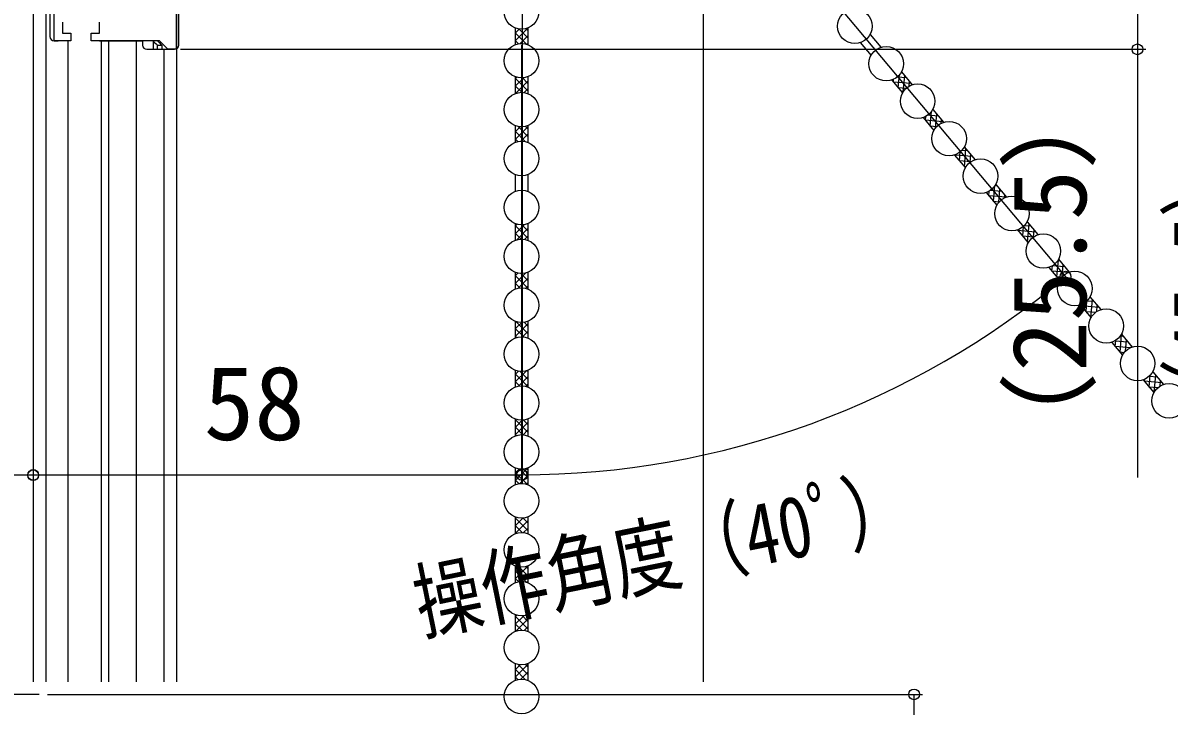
# Model space of a CAD drawing. Units: millimetres, scale not verified. Extents: x -525 to 525, y -783 to 778.
# Drawn here: x -321.2 to -185.2, y 284.4 to 365.4 of the extents above; entities that cross this region are included whole.
import ezdxf
from ezdxf.enums import TextEntityAlignment as Align

# ---------------------------------------------------------------- set-up
doc = ezdxf.new("R2010")
doc.units = ezdxf.units.MM
doc.header["$LTSCALE"] = 4
for name, color, linetype in [('0-3_YKK_11', 7, 'Continuous'), ('0-5_YKK_12', 2, 'Continuous'), ('0-6_YKK_13', 4, 'Continuous'), ('0-8_YKK_D', 6, 'Continuous'), ('0-A_YSS_K', 3, 'Continuous')]:
    doc.layers.add(name, color=color, linetype=linetype)
doc.styles.add('ＭＳ ゴシック', font='')
doc.styles.get('ＭＳ ゴシック').set_extended_font_data('MS Gothic')

msp = doc.modelspace()

# ---------------------------------------------------------------- linework, layer by layer
at = {"layer": '0-3_YKK_11'}
for points in [[(-303.031, 397.3), (-303.031, 362.3), (-304.031, 362.3), (-305.031, 363.3), (-313.131, 363.3), (-313.131, 364.2), (-312.131, 364.2), (-312.131, 365.5)], [(-316.531, 365.5), (-316.531, 364.2), (-315.531, 364.2), (-315.531, 363.3), (-317.531, 363.3), (-317.531, 382.5)]]:
    msp.add_lwpolyline(points, dxfattribs=at)
at = {"layer": '0-5_YKK_12'}
for p, q in [((-320, 416.8), (-320, 287.3)), ((-318.5, 397.3), (-318.5, 287.3)), ((-303.005, 397.26), (-303.003, 287.3)), ((-315.9, 363.3), (-315.9, 287.3)), ((-311.95, 363.3), (-311.95, 287.3)), ((-311.05, 363.3), (-311.05, 287.3)), ((-307.8, 363.3), (-307.8, 287.3)), ((-304.5, 362.3), (-304.5, 287.3)), ((-319.301, 285.8), (-343.252, 285.8))]:
    msp.add_line(p, q, dxfattribs=at)
at = {"layer": '0-6_YKK_13'}
for p, q in [((-318.031, 397.1), (-318.031, 363.8)), ((-302.731, 362.8), (-302.731, 397.1)), ((-262.818, 364.842), (-262.818, 362.858)), ((-262.818, 363.298), (-261.318, 364.798)), ((-262.818, 364.196), (-262.301, 364.713)), ((-262.394, 364.726), (-261.318, 363.65)), ((-261.54, 364.769), (-261.318, 364.548)), ((-261.318, 364.842), (-261.318, 362.858)), ((-317.531, 363.3), (-317.426, 363.3)), ((-317.426, 363.3), (-317.168, 363.3)), ((-317.168, 363.3), (-317.031, 363.3)), ((-312.131, 363.3), (-311.631, 363.3)), ((-311.631, 363.3), (-307.031, 363.3)), ((-305.258, 363.3), (-307.031, 363.3)), ((-307.031, 363.3), (-307.031, 362.8)), ((-305.782, 363.3), (-305.756, 363.274)), ((-304.731, 362.8), (-305.031, 363.1)), ((-262.818, 364.252), (-261.48, 362.914)), ((-262.818, 363.354), (-262.432, 362.968)), ((-262.225, 362.994), (-261.318, 363.9)), ((-221.879, 363.092), (-220.604, 361.572)), ((-220.73, 364.056), (-219.455, 362.536)), ((-306.531, 362.3), (-305.756, 362.3)), ((-305.256, 362.8), (-304.731, 362.8)), ((-305.256, 362.3), (-305.256, 362.8)), ((-305.256, 362.3), (-304.731, 362.3)), ((-261.424, 362.896), (-261.318, 363.002)), ((-262.818, 359.042), (-262.818, 357.058)), ((-262.818, 358.808), (-262.644, 358.982)), ((-261.318, 359.042), (-261.318, 357.058)), ((-217.457, 359.046), (-216.453, 358.959)), ((-217.376, 357.725), (-217.241, 359.265)), ((-217.002, 359.613), (-215.727, 358.093)), ((-216.776, 357.293), (-216.614, 359.15)), ((-262.818, 357.91), (-261.813, 358.916)), ((-262.818, 358.864), (-261.318, 357.364)), ((-262.818, 357.966), (-262.052, 357.2)), ((-262.746, 357.085), (-261.318, 358.512)), ((-261.959, 358.903), (-261.318, 358.262)), ((-261.756, 357.176), (-261.318, 357.614)), ((-218.151, 358.649), (-216.876, 357.129)), ((-217.989, 358.456), (-215.875, 358.271)), ((-217.953, 358.413), (-217.924, 358.74)), ((-217.412, 357.768), (-216.436, 357.682)), ((-216.082, 357.935), (-216.036, 358.462)), ((-262.818, 357.068), (-262.811, 357.061)), ((-213.574, 353.194), (-213.421, 354.937)), ((-213.301, 355.122), (-213.228, 355.116)), ((-213.274, 355.17), (-211.998, 353.65)), ((-214.423, 354.206), (-213.147, 352.686)), ((-214.187, 353.925), (-212.074, 353.74)), ((-214.151, 353.882), (-214.111, 354.34)), ((-213.818, 354.53), (-212.651, 354.428)), ((-212.955, 352.977), (-212.812, 354.619)), ((-212.269, 353.537), (-212.234, 353.931)), ((-262.818, 353.242), (-262.818, 351.258)), ((-262.818, 351.624), (-261.318, 353.124)), ((-262.818, 352.522), (-262.234, 353.107)), ((-262.818, 352.578), (-261.582, 351.341)), ((-262.485, 353.143), (-261.318, 351.976)), ((-262.146, 351.399), (-261.318, 352.226)), ((-261.599, 353.154), (-261.318, 352.874)), ((-261.318, 353.242), (-261.318, 351.258)), ((-213.61, 353.237), (-212.787, 353.165)), ((-262.818, 351.68), (-262.494, 351.355)), ((-261.369, 351.277), (-261.318, 351.328)), ((-210.695, 349.763), (-209.419, 348.243)), ((-210.688, 349.754), (-210.687, 349.766)), ((-210.623, 349.788), (-208.61, 349.612)), ((-210.11, 349.067), (-210.016, 350.147)), ((-209.806, 350.354), (-209.188, 350.3)), ((-209.546, 350.727), (-208.27, 349.207)), ((-209.533, 348.379), (-209.348, 350.492)), ((-208.85, 348.902), (-208.771, 349.804)), ((-210.146, 349.109), (-208.731, 348.985)), ((-209.569, 348.421), (-209.324, 348.4)), ((-262.818, 347.442), (-262.818, 345.458)), ((-261.318, 347.442), (-261.318, 345.458)), ((-206.647, 344.939), (-206.599, 345.485)), ((-206.425, 345.597), (-205.147, 345.485)), ((-206.07, 344.251), (-205.905, 346.138)), ((-205.874, 346.186), (-205.724, 346.173)), ((-205.817, 346.284), (-204.542, 344.764)), ((-205.44, 344.162), (-205.308, 345.676)), ((-206.967, 345.32), (-205.691, 343.8)), ((-206.683, 344.982), (-204.57, 344.797)), ((-206.106, 344.294), (-205.378, 344.23)), ((-204.758, 344.678), (-204.73, 344.988)), ((-262.818, 341.642), (-262.818, 339.658)), ((-262.818, 341.334), (-262.586, 341.566)), ((-262.818, 340.436), (-261.725, 341.529)), ((-262.818, 341.39), (-261.318, 339.89)), ((-262.031, 341.5), (-261.318, 340.788)), ((-261.318, 341.642), (-261.318, 339.658)), ((-202.606, 340.123), (-202.502, 341.312)), ((-202.394, 341.419), (-201.683, 341.357)), ((-202.089, 341.841), (-200.814, 340.321)), ((-202.029, 339.436), (-201.844, 341.549)), ((-262.818, 340.492), (-262.126, 339.799)), ((-262.637, 339.72), (-261.318, 341.038)), ((-261.693, 339.765), (-261.318, 340.14)), ((-203.238, 340.877), (-201.963, 339.357)), ((-203.219, 340.854), (-201.106, 340.669)), ((-203.184, 340.811), (-203.176, 340.899)), ((-202.642, 340.166), (-201.343, 340.053)), ((-201.337, 340.057), (-201.267, 340.861)), ((-202.065, 339.478), (-201.9, 339.464)), ((-198.566, 335.308), (-198.387, 337.352)), ((-198.45, 337.25), (-198.22, 337.23)), ((-198.361, 337.398), (-197.086, 335.878)), ((-199.51, 336.434), (-198.235, 334.914)), ((-199.179, 336.039), (-197.137, 335.86)), ((-199.143, 335.996), (-199.087, 336.632)), ((-199.037, 336.664), (-197.643, 336.542)), ((-197.925, 335.341), (-197.804, 336.733)), ((-197.246, 335.816), (-197.226, 336.045)), ((-262.818, 335.842), (-262.818, 333.858)), ((-262.818, 334.521), (-261.581, 335.759)), ((-262.818, 335.419), (-262.493, 335.745)), ((-262.818, 335.475), (-261.318, 333.975)), ((-262.818, 334.577), (-262.235, 333.993)), ((-262.484, 333.957), (-261.318, 335.123)), ((-262.147, 335.701), (-261.318, 334.873)), ((-261.37, 335.823), (-261.318, 335.771)), ((-261.318, 335.842), (-261.318, 333.858)), ((-198.601, 335.351), (-197.967, 335.295)), ((-261.598, 333.945), (-261.318, 334.225)), ((-195.782, 331.991), (-194.507, 330.471)), ((-195.715, 331.911), (-193.602, 331.726)), ((-195.679, 331.868), (-195.665, 332.034)), ((-195.102, 331.18), (-194.988, 332.48)), ((-194.984, 332.485), (-194.179, 332.414)), ((-194.633, 332.955), (-193.357, 331.435)), ((-194.525, 330.492), (-194.34, 332.606)), ((-193.825, 331.209), (-193.763, 331.918)), ((-195.138, 331.223), (-193.951, 331.119)), ((-194.561, 330.535), (-194.474, 330.528)), ((-262.818, 330.042), (-262.818, 328.058)), ((-262.818, 330.031), (-262.811, 330.039)), ((-262.818, 329.133), (-262.051, 329.9)), ((-262.818, 328.235), (-261.318, 329.735)), ((-262.818, 329.189), (-261.813, 328.184)), ((-262.747, 330.016), (-261.318, 328.587)), ((-261.757, 329.924), (-261.318, 329.485)), ((-261.318, 330.042), (-261.318, 328.058)), ((-262.818, 328.291), (-262.645, 328.117)), ((-261.958, 328.197), (-261.318, 328.837)), ((-191.654, 327.731), (-190.139, 327.599)), ((-191.639, 327.053), (-191.575, 327.781)), ((-191.062, 326.365), (-190.877, 328.478)), ((-191.027, 328.314), (-190.716, 328.287)), ((-190.905, 328.512), (-189.629, 326.992)), ((-190.411, 326.513), (-190.299, 327.79)), ((-192.054, 327.548), (-190.778, 326.028)), ((-191.675, 327.096), (-189.789, 326.931)), ((-191.097, 326.408), (-190.553, 326.36)), ((-189.735, 326.953), (-189.722, 327.102)), ((-262.818, 324.242), (-262.818, 322.258)), ((-262.818, 322.847), (-261.479, 324.187)), ((-262.818, 323.745), (-262.431, 324.132)), ((-262.818, 323.801), (-261.318, 322.301)), ((-262.226, 324.106), (-261.318, 323.199)), ((-261.425, 324.204), (-261.318, 324.097)), ((-261.318, 324.242), (-261.318, 322.258)), ((-187.598, 322.237), (-187.474, 323.654)), ((-187.177, 324.069), (-185.901, 322.549)), ((-187.012, 321.652), (-186.836, 323.663)), ((-262.818, 322.903), (-262.302, 322.387)), ((-262.393, 322.374), (-261.318, 323.449)), ((-261.539, 322.33), (-261.318, 322.551)), ((-188.326, 323.104), (-187.05, 321.584)), ((-188.211, 322.968), (-186.098, 322.783)), ((-188.175, 322.925), (-188.154, 323.171)), ((-187.634, 322.28), (-186.555, 322.186)), ((-187.578, 323.55), (-186.675, 323.471)), ((-186.313, 322.358), (-186.259, 322.975)), ((-187.057, 321.592), (-187.046, 321.591)), ((-262.818, 318.442), (-262.818, 316.458)), ((-262.818, 318.357), (-262.756, 318.419)), ((-262.818, 318.413), (-261.318, 316.913)), ((-262.818, 317.459), (-261.975, 318.302)), ((-261.822, 318.315), (-261.318, 317.811)), ((-261.318, 318.442), (-261.318, 316.458)), ((-262.818, 316.561), (-261.318, 318.061)), ((-262.818, 317.515), (-261.897, 316.593)), ((-261.889, 316.592), (-261.318, 317.163)), ((-262.818, 316.617), (-262.702, 316.5)), ((-262.818, 312.642), (-262.818, 310.658)), ((-262.818, 311.173), (-261.368, 312.624)), ((-262.818, 312.071), (-262.367, 312.522)), ((-262.818, 312.126), (-261.369, 310.677)), ((-262.308, 312.514), (-261.318, 311.525)), ((-262.307, 310.786), (-261.318, 311.775)), ((-261.482, 312.586), (-261.318, 312.423)), ((-261.318, 312.642), (-261.318, 310.658)), ((-262.818, 311.228), (-262.368, 310.778)), ((-261.481, 310.714), (-261.318, 310.877)), ((-262.818, 306.842), (-262.818, 304.858)), ((-262.818, 306.683), (-262.701, 306.8)), ((-262.818, 306.738), (-261.318, 305.238)), ((-262.818, 305.785), (-261.896, 306.707)), ((-262.818, 304.886), (-261.318, 306.386)), ((-261.89, 306.708), (-261.318, 306.136)), ((-261.318, 306.842), (-261.318, 304.858)), ((-262.818, 305.84), (-261.976, 304.998)), ((-262.818, 304.942), (-262.757, 304.881)), ((-261.822, 304.985), (-261.318, 305.488)), ((-262.818, 301.042), (-262.818, 299.058)), ((-262.818, 299.498), (-261.318, 300.998)), ((-262.818, 300.396), (-262.301, 300.913)), ((-262.394, 300.926), (-261.318, 299.85)), ((-261.54, 300.969), (-261.318, 300.748)), ((-261.318, 301.042), (-261.318, 299.058)), ((-262.818, 300.452), (-261.48, 299.114)), ((-262.818, 299.554), (-262.432, 299.168)), ((-262.225, 299.194), (-261.318, 300.1)), ((-261.424, 299.096), (-261.318, 299.202)), ((-262.818, 295.242), (-262.818, 293.258)), ((-262.818, 295.008), (-262.644, 295.182)), ((-262.818, 294.11), (-261.813, 295.116)), ((-262.818, 295.064), (-261.318, 293.564)), ((-261.959, 295.103), (-261.318, 294.462)), ((-261.318, 295.242), (-261.318, 293.258)), ((-262.818, 294.166), (-262.052, 293.4)), ((-262.746, 293.285), (-261.318, 294.712)), ((-261.756, 293.376), (-261.318, 293.814)), ((-262.818, 293.268), (-262.811, 293.261)), ((-262.818, 289.442), (-262.818, 287.458)), ((-262.818, 287.824), (-261.318, 289.324)), ((-262.818, 288.722), (-262.234, 289.307)), ((-262.818, 288.778), (-261.582, 287.541)), ((-262.485, 289.343), (-261.318, 288.176)), ((-262.146, 287.599), (-261.318, 288.426)), ((-261.599, 289.354), (-261.318, 289.074)), ((-261.318, 289.442), (-261.318, 287.458)), ((-262.818, 287.88), (-262.494, 287.555)), ((-261.369, 287.477), (-261.318, 287.528))]:
    msp.add_line(p, q, dxfattribs=at)
for points in [[(-305.756, 363.274), (-305.756, 362.3), (-305.256, 362.3)], [(-305.031, 363.1), (-305.031, 363.074), (-305.258, 363.3)], [(-304.731, 362.8), (-304.731, 362.3), (-303.231, 362.3)]]:
    msp.add_lwpolyline(points, dxfattribs=at)
for centre in [(-262.068, 366.75), (-222.531, 365.036), (-262.068, 360.95), (-218.803, 360.593), (-215.075, 356.149), (-262.068, 355.15), (-211.347, 351.706), (-262.068, 349.35), (-207.618, 347.263), (-262.068, 343.55), (-203.89, 342.82), (-200.162, 338.377), (-262.068, 337.75), (-196.434, 333.934), (-262.068, 331.95), (-192.706, 329.491), (-262.068, 326.15), (-188.977, 325.048), (-262.068, 320.35), (-185.249, 320.605), (-262.068, 314.55), (-262.068, 308.75), (-262.068, 302.95), (-262.068, 297.15), (-262.068, 291.35), (-262.068, 285.55)]:
    msp.add_circle(centre, 2.05, dxfattribs=at)
for centre, start, end in [((-306.531, 362.8), 180, 270), ((-303.231, 362.8), 270, 0)]:
    msp.add_arc(centre, 0.5, start, end, dxfattribs=at)
for centre, major_axis, ratio, start_param, end_param in [((-317.531, 363.8), (0.5, 0), 0.999962, 3.1415927, 4.712389), ((-317.426, 363.8), (-0.5, 0), 0.999962, 1.5620697, 1.5707963), ((-305.756, 363.3), (-0.5, 0.5), 0.026186, 1.5969763, 3.1154127)]:
    msp.add_ellipse(centre, major_axis=major_axis, ratio=ratio, start_param=start_param, end_param=end_param, dxfattribs=at)
at = {"layer": '0-8_YKK_D'}
for p, q in [((-262, 416.8), (-262, 310.827)), ((-231.131, 375.376), (-196.889, 334.568)), ((-302.512, 362.3), (-188, 362.3)), ((-262.068, 362.8), (-262.068, 310.844)), ((-319.999, 325.238), (-320.006, 310.787)), ((-319.999, 324.238), (-319.999, 310.827)), ((-320.006, 311.787), (-435.008, 311.849)), ((-319.999, 311.827), (-262, 311.827)), ((-318.301, 285.8), (-214.5, 285.8)), ((-215.5, 56.787), (-215.5, 285.8))]:
    msp.add_line(p, q, dxfattribs=at)
msp.add_lwpolyline([(-189, 387.8), (-189, 362.3), (-189, 311.507)], dxfattribs=at)
for centre in [(-189, 362.3), (-197.532, 335.334), (-320.006, 311.787), (-319.999, 311.827), (-262.068, 311.844), (-262, 311.827), (-215.5, 285.8)]:
    msp.add_circle(centre, 0.637, dxfattribs=at)
msp.add_arc((-262.068, 412.246), 100.401, 270, 310, dxfattribs=at)
at = {"layer": '0-A_YSS_K'}
msp.add_line((-240.5, 287.3), (-240.5, 455.8), dxfattribs=at)

# ---------------------------------------------------------------- texts
at = {"layer": '0-8_YKK_D', "style": 'ＭＳ ゴシック'}
for s, height, rotation, width, p in [('<（45.5）>', 8.798, 90, 0.7, (-173.432, 313.03)), ('操作角度（40ﾟ）', 7.331, 11.528, 0.8, (-273.539, 290.733))]:
    msp.add_text(s, height=height, rotation=rotation, dxfattribs=dict(at, width=width)).set_placement(p, align=Align.BOTTOM_LEFT)
msp.add_text('（25.5）', height=8.798, rotation=90, dxfattribs=at).set_placement((-192.432, 312.072), align=Align.BOTTOM_LEFT)
msp.add_text('58', height=8.798, dxfattribs=at).set_placement((-299.761, 313.327), align=Align.BOTTOM_LEFT)

doc.saveas('drawing.dxf')
